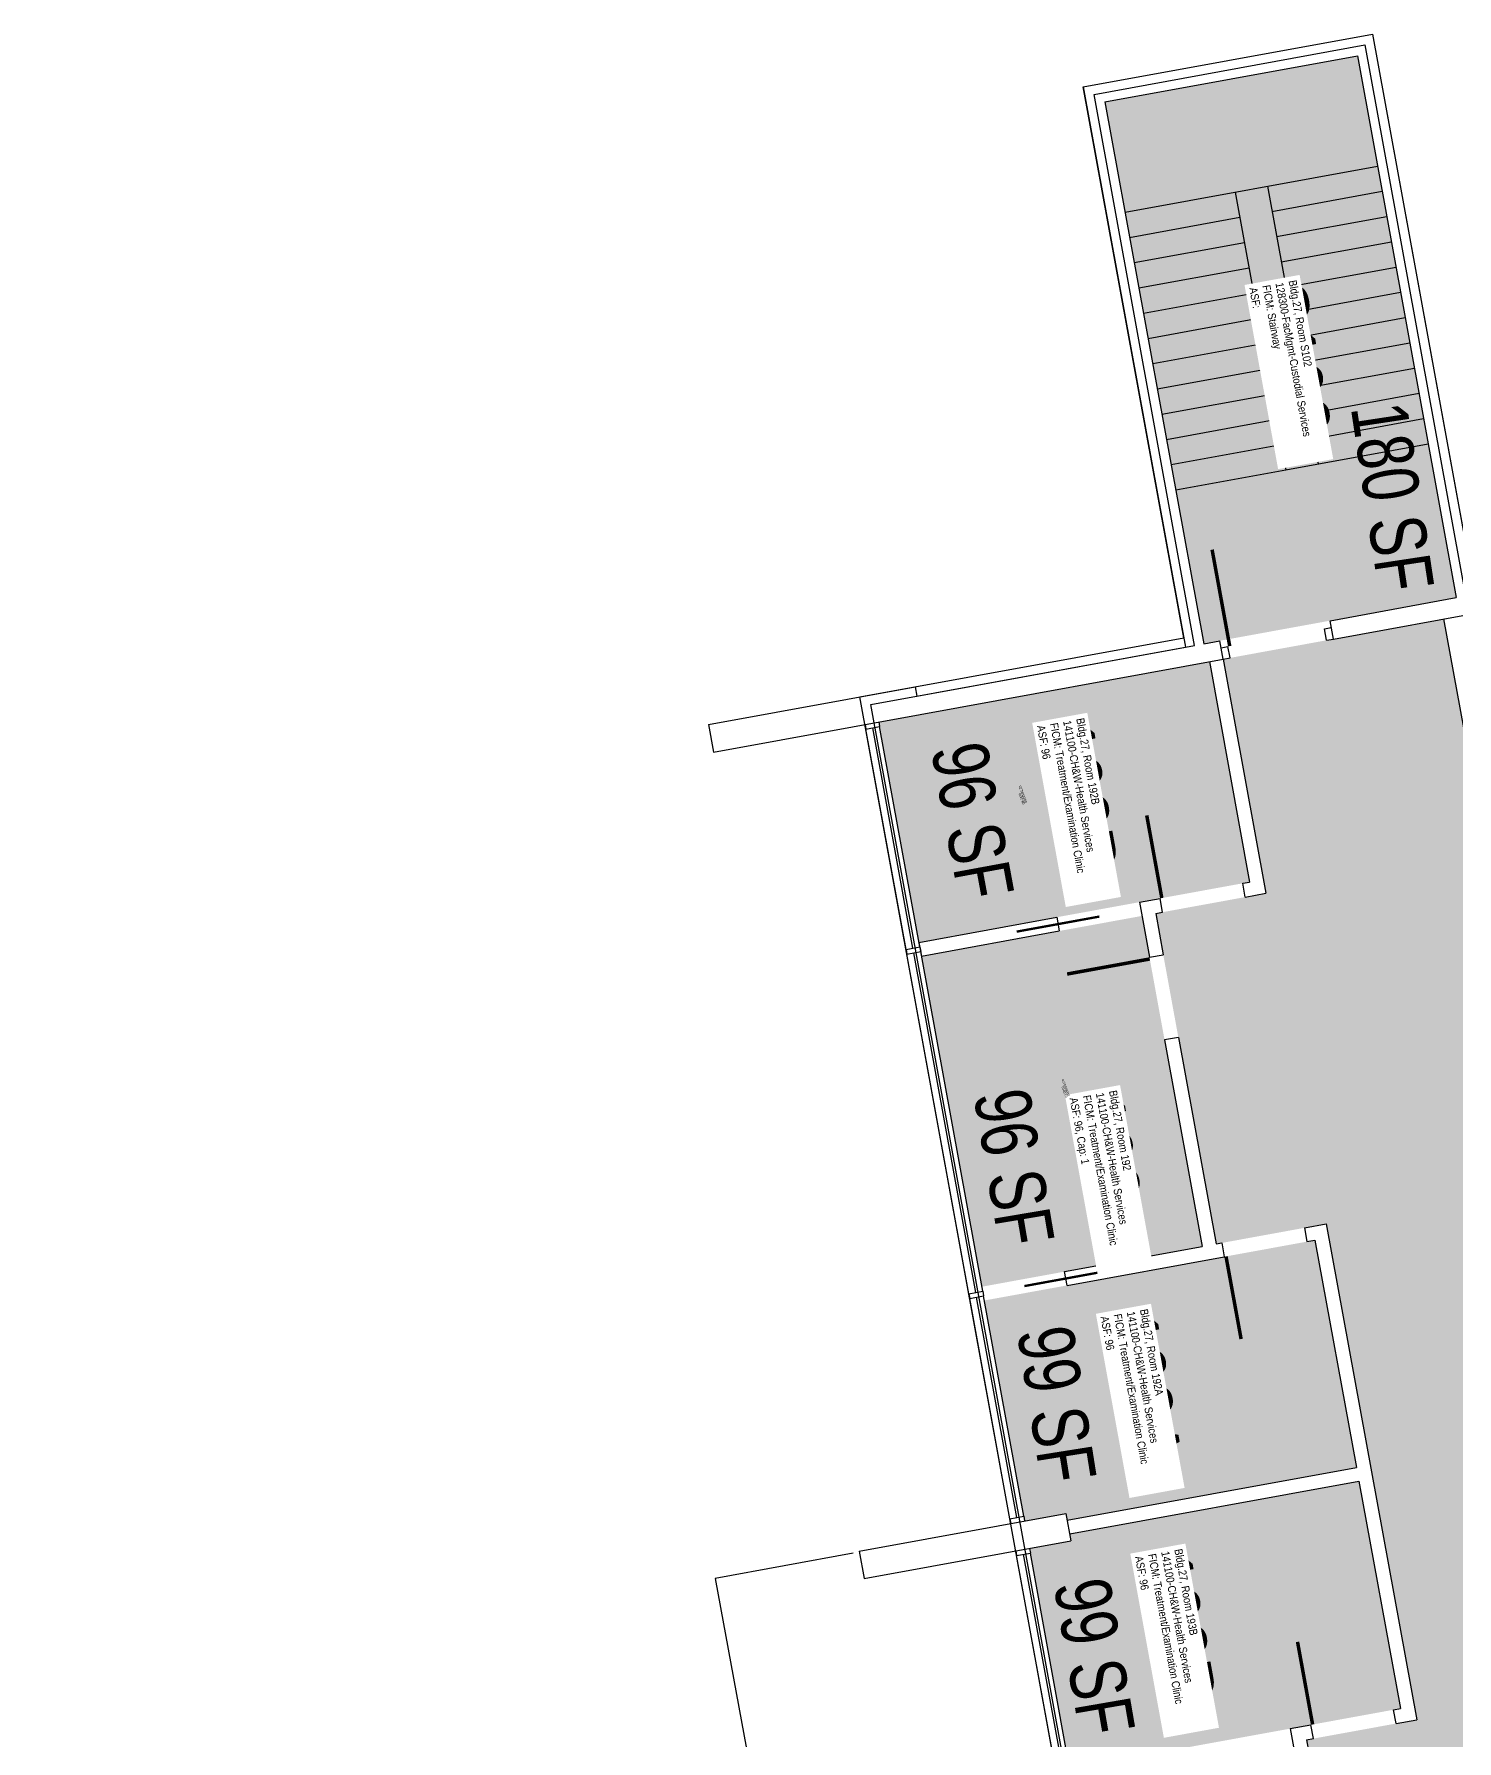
# Model space of a CAD drawing. Header units: inches. Extents: x 69209348 to 69213394, y 27661369 to 27664919.
# Drawn here: x 69211750 to 69212360, y 27664187 to 27664919 of the extents above; entities that cross this region are included whole.
import ezdxf
from ezdxf.enums import TextEntityAlignment as Align

# ---------------------------------------------------------------- set-up
doc = ezdxf.new("R2010")
doc.units = ezdxf.units.IN
doc.header["$LTSCALE"] = 100
doc.header["$MEASUREMENT"] = 0
for name, color, linetype in [('A-DOOR', 2, 'CONTINUOUS'), ('A-FLOR', 3, 'CONTINUOUS'), ('A-GLAZ', 1, 'CONTINUOUS'), ('A-IDEN-RNUM', 7, 'CONTINUOUS'), ('A-IDEN-SNUM', 4, 'CONTINUOUS'), ('A-IDEN-VNUM', 4, 'CONTINUOUS'), ('A-ROOF', 2, 'CONTINUOUS'), ('A-SITE', 3, 'CONTINUOUS'), ('A-WALL', 5, 'CONTINUOUS'), ('AREA-TEXT', 3, 'CONTINUOUS'), ('Rooms-Category-Color', 7, 'CONTINUOUS'), ('Rooms-College-Color', 7, 'CONTINUOUS'), ('Rooms-Department-Color', 7, 'CONTINUOUS'), ('Rooms-Division-Color', 7, 'CONTINUOUS'), ('Rooms-Information', 7, 'CONTINUOUS')]:
    doc.layers.add(name, color=color, linetype=linetype)
doc.styles.add('CP_AREA', font='arial.ttf', dxfattribs={"height": 15})
doc.styles.add('CP_ROOMSNUMBER', font='arial.ttf', dxfattribs={"height": 1})
doc.styles.add('CP_ROOMVNUMBER', font='arial.ttf', dxfattribs={"width": 0.85, "height": 0.075})

msp = doc.modelspace()

# ---------------------------------------------------------------- hatches: boundary and pattern name
at = {"layer": 'Rooms-Category-Color', "true_color": 0xadadad}
for points in [[(69212251.5, 27664657.5), (69212209.14, 27664889.66), (69212317.35, 27664909.41), (69212359.71, 27664677.24)], [(69212419.79, 27664576.38), (69212445.63, 27664434.72), (69212398.41, 27664426.11), (69212437.18, 27664213.61), (69212484.4, 27664222.23), (69212487.63, 27664204.52), (69213001.15, 27664298.21), (69213020.54, 27664191.96), (69212802.14, 27664152.12), (69212832.3, 27663986.85), (69212790.98, 27663979.31), (69212782.36, 27664026.53), (69212699.73, 27664011.45), (69212678.19, 27664129.51), (69212507.02, 27664098.28), (69212510.25, 27664080.57), (69212463.03, 27664071.95), (69212501.79, 27663859.46), (69212549.01, 27663868.08), (69212552.24, 27663850.37), (69212771.62, 27663890.39), (69212791.01, 27663784.15), (69212701.48, 27663767.81), (69212710.1, 27663720.59), (69212656.98, 27663710.9), (69212648.36, 27663758.12), (69212571.63, 27663744.12), (69212574.86, 27663726.41), (69212527.64, 27663717.8), (69212634.11, 27663134.19), (69212539.41, 27663118.42), (69212497.81, 27663346.41), (69212450.59, 27663337.8), (69212424.74, 27663479.46), (69212471.97, 27663488.08), (69212433.2, 27663700.57), (69212385.98, 27663691.95), (69212360.13, 27663833.62), (69212407.35, 27663842.23), (69212368.58, 27664054.72), (69212321.36, 27664046.11), (69212295.52, 27664187.77), (69212342.74, 27664196.38), (69212303.97, 27664408.88), (69212256.75, 27664400.26), (69212230.91, 27664541.92), (69212278.13, 27664550.54), (69212259.82, 27664650.88), (69212354.26, 27664668.11), (69212372.57, 27664567.77)]]:
    msp.add_hatch(color=253, dxfattribs=at).paths.add_polyline_path(points)
at = {"layer": 'Rooms-Category-Color', "true_color": 0x80bc67}
for points in [[(69212112.25, 27664623.96), (69212253.92, 27664649.81), (69212271.15, 27664555.36), (69212129.48, 27664529.52)], [(69212130.56, 27664523.62), (69212225, 27664540.85), (69212250.85, 27664399.18), (69212156.41, 27664381.95)], [(69212174.71, 27664281.61), (69212157.48, 27664376.05), (69212299.15, 27664401.9), (69212316.91, 27664304.5), (69212192.96, 27664281.89), (69212192.42, 27664284.84)], [(69212176.87, 27664269.81), (69212194.58, 27664273.04), (69212194.04, 27664275.99), (69212317.99, 27664298.6), (69212335.76, 27664201.21), (69212194.1, 27664175.36)]]:
    msp.add_hatch(color=83, dxfattribs=at).paths.add_polyline_path(points)
at = {"layer": 'Rooms-College-Color', "true_color": 0xadadad}
for points in [[(69212251.5, 27664657.5), (69212209.14, 27664889.66), (69212317.35, 27664909.41), (69212359.71, 27664677.24)], [(69212419.79, 27664576.38), (69212445.63, 27664434.72), (69212398.41, 27664426.11), (69212437.18, 27664213.61), (69212484.4, 27664222.23), (69212487.63, 27664204.52), (69213001.15, 27664298.21), (69213020.54, 27664191.96), (69212802.14, 27664152.12), (69212832.3, 27663986.85), (69212790.98, 27663979.31), (69212782.36, 27664026.53), (69212699.73, 27664011.45), (69212678.19, 27664129.51), (69212507.02, 27664098.28), (69212510.25, 27664080.57), (69212463.03, 27664071.95), (69212501.79, 27663859.46), (69212549.01, 27663868.08), (69212552.24, 27663850.37), (69212771.62, 27663890.39), (69212791.01, 27663784.15), (69212701.48, 27663767.81), (69212710.1, 27663720.59), (69212656.98, 27663710.9), (69212648.36, 27663758.12), (69212571.63, 27663744.12), (69212574.86, 27663726.41), (69212527.64, 27663717.8), (69212634.11, 27663134.19), (69212539.41, 27663118.42), (69212497.81, 27663346.41), (69212450.59, 27663337.8), (69212424.74, 27663479.46), (69212471.97, 27663488.08), (69212433.2, 27663700.57), (69212385.98, 27663691.95), (69212360.13, 27663833.62), (69212407.35, 27663842.23), (69212368.58, 27664054.72), (69212321.36, 27664046.11), (69212295.52, 27664187.77), (69212342.74, 27664196.38), (69212303.97, 27664408.88), (69212256.75, 27664400.26), (69212230.91, 27664541.92), (69212278.13, 27664550.54), (69212259.82, 27664650.88), (69212354.26, 27664668.11), (69212372.57, 27664567.77)]]:
    msp.add_hatch(color=253, dxfattribs=at).paths.add_polyline_path(points)
at = {"layer": 'Rooms-College-Color', "true_color": 0x80bc67}
for points in [[(69212112.25, 27664623.96), (69212253.92, 27664649.81), (69212271.15, 27664555.36), (69212129.48, 27664529.52)], [(69212130.56, 27664523.62), (69212225, 27664540.85), (69212250.85, 27664399.18), (69212156.41, 27664381.95)], [(69212174.71, 27664281.61), (69212157.48, 27664376.05), (69212299.15, 27664401.9), (69212316.91, 27664304.5), (69212192.96, 27664281.89), (69212192.42, 27664284.84)], [(69212176.87, 27664269.81), (69212194.58, 27664273.04), (69212194.04, 27664275.99), (69212317.99, 27664298.6), (69212335.76, 27664201.21), (69212194.1, 27664175.36)]]:
    msp.add_hatch(color=83, dxfattribs=at).paths.add_polyline_path(points)
at = {"layer": 'Rooms-Department-Color', "true_color": 0xacacac}
for points in [[(69212251.5, 27664657.5), (69212209.14, 27664889.66), (69212317.35, 27664909.41), (69212359.71, 27664677.24)], [(69212419.79, 27664576.38), (69212445.63, 27664434.72), (69212398.41, 27664426.11), (69212437.18, 27664213.61), (69212484.4, 27664222.23), (69212487.63, 27664204.52), (69213001.15, 27664298.21), (69213020.54, 27664191.96), (69212802.14, 27664152.12), (69212832.3, 27663986.85), (69212790.98, 27663979.31), (69212782.36, 27664026.53), (69212699.73, 27664011.45), (69212678.19, 27664129.51), (69212507.02, 27664098.28), (69212510.25, 27664080.57), (69212463.03, 27664071.95), (69212501.79, 27663859.46), (69212549.01, 27663868.08), (69212552.24, 27663850.37), (69212771.62, 27663890.39), (69212791.01, 27663784.15), (69212701.48, 27663767.81), (69212710.1, 27663720.59), (69212656.98, 27663710.9), (69212648.36, 27663758.12), (69212571.63, 27663744.12), (69212574.86, 27663726.41), (69212527.64, 27663717.8), (69212634.11, 27663134.19), (69212539.41, 27663118.42), (69212497.81, 27663346.41), (69212450.59, 27663337.8), (69212424.74, 27663479.46), (69212471.97, 27663488.08), (69212433.2, 27663700.57), (69212385.98, 27663691.95), (69212360.13, 27663833.62), (69212407.35, 27663842.23), (69212368.58, 27664054.72), (69212321.36, 27664046.11), (69212295.52, 27664187.77), (69212342.74, 27664196.38), (69212303.97, 27664408.88), (69212256.75, 27664400.26), (69212230.91, 27664541.92), (69212278.13, 27664550.54), (69212259.82, 27664650.88), (69212354.26, 27664668.11), (69212372.57, 27664567.77)]]:
    msp.add_hatch(color=253, dxfattribs=at).paths.add_polyline_path(points)
at = {"layer": 'Rooms-Department-Color', "true_color": 0x604aed}
for points in [[(69212112.25, 27664623.96), (69212253.92, 27664649.81), (69212271.15, 27664555.36), (69212129.48, 27664529.52)], [(69212130.56, 27664523.62), (69212225, 27664540.85), (69212250.85, 27664399.18), (69212156.41, 27664381.95)], [(69212174.71, 27664281.61), (69212157.48, 27664376.05), (69212299.15, 27664401.9), (69212316.91, 27664304.5), (69212192.96, 27664281.89), (69212192.42, 27664284.84)], [(69212176.87, 27664269.81), (69212194.58, 27664273.04), (69212194.04, 27664275.99), (69212317.99, 27664298.6), (69212335.76, 27664201.21), (69212194.1, 27664175.36)]]:
    msp.add_hatch(color=173, dxfattribs=at).paths.add_polyline_path(points)
at = {"layer": 'Rooms-Division-Color', "true_color": 0xadadad}
for points in [[(69212251.5, 27664657.5), (69212209.14, 27664889.66), (69212317.35, 27664909.41), (69212359.71, 27664677.24)], [(69212419.79, 27664576.38), (69212445.63, 27664434.72), (69212398.41, 27664426.11), (69212437.18, 27664213.61), (69212484.4, 27664222.23), (69212487.63, 27664204.52), (69213001.15, 27664298.21), (69213020.54, 27664191.96), (69212802.14, 27664152.12), (69212832.3, 27663986.85), (69212790.98, 27663979.31), (69212782.36, 27664026.53), (69212699.73, 27664011.45), (69212678.19, 27664129.51), (69212507.02, 27664098.28), (69212510.25, 27664080.57), (69212463.03, 27664071.95), (69212501.79, 27663859.46), (69212549.01, 27663868.08), (69212552.24, 27663850.37), (69212771.62, 27663890.39), (69212791.01, 27663784.15), (69212701.48, 27663767.81), (69212710.1, 27663720.59), (69212656.98, 27663710.9), (69212648.36, 27663758.12), (69212571.63, 27663744.12), (69212574.86, 27663726.41), (69212527.64, 27663717.8), (69212634.11, 27663134.19), (69212539.41, 27663118.42), (69212497.81, 27663346.41), (69212450.59, 27663337.8), (69212424.74, 27663479.46), (69212471.97, 27663488.08), (69212433.2, 27663700.57), (69212385.98, 27663691.95), (69212360.13, 27663833.62), (69212407.35, 27663842.23), (69212368.58, 27664054.72), (69212321.36, 27664046.11), (69212295.52, 27664187.77), (69212342.74, 27664196.38), (69212303.97, 27664408.88), (69212256.75, 27664400.26), (69212230.91, 27664541.92), (69212278.13, 27664550.54), (69212259.82, 27664650.88), (69212354.26, 27664668.11), (69212372.57, 27664567.77)]]:
    msp.add_hatch(color=253, dxfattribs=at).paths.add_polyline_path(points)
at = {"layer": 'Rooms-Division-Color', "true_color": 0x604aed}
for points in [[(69212112.25, 27664623.96), (69212253.92, 27664649.81), (69212271.15, 27664555.36), (69212129.48, 27664529.52)], [(69212130.56, 27664523.62), (69212225, 27664540.85), (69212250.85, 27664399.18), (69212156.41, 27664381.95)], [(69212174.71, 27664281.61), (69212157.48, 27664376.05), (69212299.15, 27664401.9), (69212316.91, 27664304.5), (69212192.96, 27664281.89), (69212192.42, 27664284.84)], [(69212176.87, 27664269.81), (69212194.58, 27664273.04), (69212194.04, 27664275.99), (69212317.99, 27664298.6), (69212335.76, 27664201.21), (69212194.1, 27664175.36)]]:
    msp.add_hatch(color=173, dxfattribs=at).paths.add_polyline_path(points)

# ---------------------------------------------------------------- linework, layer by layer
at = {"layer": 'A-DOOR'}
for points in [[(69212262.61, 27664656.47, 1.5, 1.5, 0), (69212255.07, 27664697.79, 0, 0, 0), (69212254.33, 27664697.66, 0, 0, -0.414214), (69212303.19, 27664663.88, 0, 0, -0.414214)], [(69212233.52, 27664548.5, 1.5, 1.5, 0), (69212227.06, 27664583.91, 0, 0, 0), (69212227.79, 27664584.05, 0, 0, -0.414214), (69212268.46, 27664553.35, 0, 0, -0.414214)], [(69212228.37, 27664522.4, 1.5, 1.5, 0), (69212192.95, 27664515.94, 0, 0, 0), (69212193.09, 27664515.2, 0, 0, 0.414214), (69212236.17, 27664487.99, 0, 0, 0.414214)], [(69212261.02, 27664394.94, 1.5, 1.5, 0), (69212267.49, 27664359.53, 0, 0, 0), (69212268.22, 27664359.66, 0, 0, 0.414214), (69212295.43, 27664402.74, 0, 0, 0.414214)], [(69212298.13, 27664194.34, 1.5, 1.5, 0), (69212291.67, 27664229.76, 0, 0, 0), (69212292.41, 27664229.89, 0, 0, -0.414214), (69212333.08, 27664199.2, 0, 0, -0.414214)]]:
    msp.add_lwpolyline(points, format="xyseb", dxfattribs=at)
at = {"layer": 'A-DOOR', "const_width": 1}
for points in [[(69212206.76, 27664540.57), (69212171.34, 27664534.11)], [(69212174.65, 27664382.23), (69212210.07, 27664388.7)]]:
    msp.add_lwpolyline(points, dxfattribs=at)
at = {"layer": 'A-FLOR'}
for p, q in [((69212217.75, 27664842.44), (69212325.97, 27664862.19)), ((69212264.97, 27664851.06), (69212286.69, 27664732.02)), ((69212278.75, 27664853.57), (69212300.46, 27664734.54)), ((69212280.72, 27664842.75), (69212327.94, 27664851.36)), ((69212219.73, 27664831.62), (69212266.95, 27664840.24)), ((69212282.7, 27664831.93), (69212329.92, 27664840.54)), ((69212221.7, 27664820.8), (69212268.92, 27664829.42)), ((69212284.67, 27664821.11), (69212331.89, 27664829.72)), ((69212223.68, 27664809.98), (69212270.9, 27664818.59)), ((69212286.64, 27664810.29), (69212333.86, 27664818.9)), ((69212225.65, 27664799.16), (69212272.87, 27664807.77)), ((69212288.62, 27664799.46), (69212335.84, 27664808.08)), ((69212227.63, 27664788.34), (69212274.85, 27664796.95)), ((69212290.59, 27664788.64), (69212337.81, 27664797.26)), ((69212229.6, 27664777.51), (69212276.82, 27664786.13)), ((69212292.57, 27664777.82), (69212339.79, 27664786.44)), ((69212231.57, 27664766.69), (69212278.79, 27664775.31)), ((69212294.54, 27664767), (69212341.76, 27664775.61)), ((69212233.55, 27664755.87), (69212280.77, 27664764.49)), ((69212296.52, 27664756.18), (69212343.74, 27664764.79)), ((69212235.52, 27664745.05), (69212282.74, 27664753.67)), ((69212298.49, 27664745.36), (69212345.71, 27664753.97)), ((69212237.5, 27664734.23), (69212284.72, 27664742.84)), ((69212286.69, 27664732.02), (69212347.68, 27664743.15)), ((69212239.47, 27664723.41), (69212286.69, 27664732.02))]:
    msp.add_line(p, q, dxfattribs=at)
at = {"layer": 'A-GLAZ'}
for p, q in [((69212123.94, 27664526.47), (69212106.71, 27664620.92)), ((69212126.89, 27664527.01), (69212109.66, 27664621.45)), ((69212129.84, 27664527.55), (69212112.61, 27664621.99)), ((69212150.86, 27664378.91), (69212124.3, 27664524.51)), ((69212153.81, 27664379.45), (69212127.25, 27664525.05)), ((69212156.77, 27664379.99), (69212130.2, 27664525.58)), ((69212168.45, 27664282.5), (69212151.22, 27664376.94)), ((69212171.4, 27664283.04), (69212154.17, 27664377.48)), ((69212174.35, 27664283.58), (69212157.12, 27664378.02)), ((69212188.55, 27664172.32), (69212171.32, 27664266.76)), ((69212191.51, 27664172.86), (69212174.28, 27664267.3)), ((69212194.46, 27664173.4), (69212177.23, 27664267.84))]:
    msp.add_line(p, q, dxfattribs=at)
at = {"layer": 'A-ROOF'}
for points in [[(69210709.33, 27662776.63), (69211733.24, 27663156.19), (69211717.6, 27663198.38), (69211976.39, 27663294.32), (69212027.33, 27663156.89), (69212362.65, 27663218.07), (69212104.2, 27664634.69), (69212242.91, 27664659.99), (69212199.83, 27664896.1), (69212323.79, 27664918.71), (69212366.86, 27664682.61), (69212505.57, 27664707.92), (69212570.19, 27664353.76), (69212985.33, 27664429.5), (69213007.59, 27664307.52), (69213250.58, 27664351.85), (69213273.19, 27664227.89), (69213030.2, 27664183.56), (69213309.83, 27662650.86)], [(69210706.97, 27662771.49), (69211738.38, 27663153.83), (69211722.74, 27663196.02), (69211974.03, 27663289.17), (69212024.75, 27663152.36), (69212367.3, 27663214.85), (69212108.85, 27664631.47), (69212247.56, 27664656.78), (69212204.49, 27664892.88), (69212320.57, 27664914.06), (69212363.65, 27664677.96), (69212502.36, 27664703.26), (69212566.97, 27664349.11), (69212982.12, 27664424.85), (69213004.37, 27664302.86), (69213247.36, 27664347.2), (69213268.54, 27664231.11), (69213025.55, 27664186.78), (69213305.18, 27662654.08)]]:
    msp.add_lwpolyline(points, dxfattribs=at)
at = {"layer": 'A-SITE'}
for p, q in [((69212101.23, 27664267.71), (69212042.21, 27664256.94)), ((69212042.21, 27664256.94), (69212172.51, 27663542.73))]:
    msp.add_line(p, q, dxfattribs=at)
at = {"layer": 'A-WALL'}
for p, q in [((69212199.83, 27664896.1), (69212323.79, 27664918.71)), ((69212323.79, 27664918.71), (69212367.58, 27664678.67)), ((69212209.14, 27664889.66), (69212317.35, 27664909.41)), ((69212317.35, 27664909.41), (69212359.71, 27664677.24)), ((69212199.83, 27664896.1), (69212243.63, 27664656.06)), ((69212209.14, 27664889.66), (69212251.5, 27664657.5)), ((69212307.04, 27664659.5), (69212454.6, 27664686.42)), ((69212305.6, 27664667.37), (69212359.71, 27664677.24)), ((69212307.04, 27664659.5), (69212305.6, 27664667.37)), ((69212354.26, 27664668.11), (69212372.57, 27664567.77)), ((69212303.19, 27664663.88), (69212306.14, 27664664.42)), ((69212304.09, 27664658.96), (69212303.19, 27664663.88)), ((69212128.53, 27664635.06), (69212243.63, 27664656.06)), ((69212251.5, 27664657.5), (69212258.38, 27664658.75)), ((69212259.82, 27664650.88), (69212258.38, 27664658.75)), ((69212258.92, 27664655.8), (69212261.87, 27664656.34)), ((69212262.77, 27664651.42), (69212261.87, 27664656.34)), ((69212304.09, 27664658.96), (69212307.04, 27664659.5)), ((69212129.96, 27664627.19), (69212259.82, 27664650.88)), ((69212253.92, 27664649.81), (69212271.15, 27664555.36)), ((69212259.82, 27664650.88), (69212262.77, 27664651.42)), ((69212259.82, 27664650.88), (69212278.13, 27664550.54)), ((69212039.27, 27664622.84), (69212127.81, 27664639)), ((69212127.81, 27664639), (69212128.53, 27664635.06)), ((69212041.42, 27664611.04), (69212129.96, 27664627.19)), ((69212112.25, 27664623.96), (69212112.61, 27664621.99)), ((69212039.27, 27664622.84), (69212041.42, 27664611.04)), ((69212106.35, 27664622.88), (69212106.71, 27664620.92)), ((69212106.71, 27664620.92), (69212112.61, 27664621.99)), ((69212268.19, 27664554.83), (69212271.15, 27664555.36)), ((69212269.27, 27664548.92), (69212268.19, 27664554.83)), ((69212269.27, 27664548.92), (69212278.13, 27664550.54)), ((69212223.93, 27664546.75), (69212232.78, 27664548.36)), ((69212223.93, 27664546.75), (69212228.23, 27664523.14)), ((69212233.86, 27664542.46), (69212232.78, 27664548.36)), ((69212129.48, 27664529.52), (69212188.51, 27664540.29)), ((69212188.51, 27664540.29), (69212189.59, 27664534.39)), ((69212230.91, 27664541.92), (69212233.86, 27664542.46)), ((69212230.91, 27664541.92), (69212234.14, 27664524.22)), ((69212129.48, 27664529.52), (69212130.56, 27664523.62)), ((69212130.56, 27664523.62), (69212189.59, 27664534.39)), ((69212123.94, 27664526.47), (69212129.84, 27664527.55)), ((69212123.94, 27664526.47), (69212124.3, 27664524.51)), ((69212124.3, 27664524.51), (69212130.2, 27664525.58)), ((69212129.84, 27664527.55), (69212130.2, 27664525.58)), ((69212228.23, 27664523.14), (69212234.14, 27664524.22)), ((69212240.6, 27664488.8), (69212234.69, 27664487.72)), ((69212234.69, 27664487.72), (69212250.85, 27664399.18)), ((69212240.6, 27664488.8), (69212256.75, 27664400.26)), ((69212294.63, 27664407.17), (69212303.97, 27664408.88)), ((69212294.63, 27664407.17), (69212295.7, 27664401.27)), ((69212303.97, 27664408.88), (69212342.74, 27664196.38)), ((69212191.82, 27664388.42), (69212250.85, 27664399.18)), ((69212256.75, 27664400.26), (69212259.21, 27664400.71)), ((69212259.21, 27664400.71), (69212260.29, 27664394.81)), ((69212295.7, 27664401.27), (69212299.15, 27664401.9)), ((69212299.15, 27664401.9), (69212316.91, 27664304.5)), ((69212192.9, 27664382.51), (69212260.29, 27664394.81)), ((69212192.9, 27664382.51), (69212191.82, 27664388.42)), ((69212150.86, 27664378.91), (69212156.77, 27664379.99)), ((69212150.86, 27664378.91), (69212151.22, 27664376.94)), ((69212151.22, 27664376.94), (69212157.12, 27664378.02)), ((69212156.77, 27664379.99), (69212157.12, 27664378.02)), ((69212192.96, 27664281.89), (69212316.91, 27664304.5)), ((69212194.04, 27664275.99), (69212317.99, 27664298.6)), ((69212317.99, 27664298.6), (69212335.76, 27664201.21)), ((69212103.88, 27664268.69), (69212192.42, 27664284.84)), ((69212168.45, 27664282.5), (69212174.35, 27664283.58)), ((69212168.45, 27664282.5), (69212168.81, 27664280.53)), ((69212174.35, 27664283.58), (69212174.71, 27664281.61)), ((69212192.42, 27664284.84), (69212194.58, 27664273.04)), ((69212106.04, 27664256.88), (69212194.58, 27664273.04)), ((69212103.88, 27664268.69), (69212106.04, 27664256.88)), ((69212170.97, 27664268.73), (69212171.32, 27664266.76)), ((69212171.32, 27664266.76), (69212177.23, 27664267.84)), ((69212176.87, 27664269.81), (69212177.23, 27664267.84)), ((69212332.81, 27664200.67), (69212335.76, 27664201.21)), ((69212333.89, 27664194.77), (69212332.81, 27664200.67)), ((69212288.54, 27664192.59), (69212297.39, 27664194.21)), ((69212288.54, 27664192.59), (69212292.85, 27664168.98)), ((69212298.47, 27664188.31), (69212297.39, 27664194.21)), ((69212333.89, 27664194.77), (69212342.74, 27664196.38)), ((69212295.52, 27664187.77), (69212298.47, 27664188.31)), ((69212295.52, 27664187.77), (69212298.75, 27664170.06))]:
    msp.add_line(p, q, dxfattribs=at)

# ---------------------------------------------------------------- texts
at = {"layer": 'A-IDEN-RNUM', "style": 'CP_ROOMSNUMBER', "width": 0.85}
for s, p in [('S102-00', (69212291.23, 27664767.24)), ('0192-B0', (69212173.5, 27664591.1)), ('0192-00', (69212191.87, 27664465.35)), ('0192-A0', (69212214.58, 27664340.91)), ('0193-B0', (69212233.96, 27664234.66))]:
    msp.add_text(s, height=1, rotation=290.34, dxfattribs=at).set_placement(p, align=Align.MIDDLE)
at = {"layer": 'A-IDEN-SNUM', "style": 'CP_ROOMSNUMBER', "width": 0.85}
for s, p in [('0270S10200', (69212291.73, 27664769.15)), ('02700192B0', (69212174.01, 27664593.01)), ('0270019200', (69212192.37, 27664467.27)), ('02700192A0', (69212215.08, 27664342.82)), ('02700193B0', (69212234.46, 27664236.58))]:
    msp.add_text(s, height=1, rotation=290.34, dxfattribs=at).set_placement(p, align=Align.MIDDLE)
at = {"layer": 'A-IDEN-VNUM', "style": 'CP_ROOMVNUMBER', "width": 0.85}
for s, p in [('S102', (69212288.68, 27664779.26)), ('192B', (69212197.54, 27664591.58)), ('192', (69212208.91, 27664441.23)), ('192A', (69212224.84, 27664338.32)), ('193B', (69212239.56, 27664235.58))]:
    msp.add_text(s, height=24, rotation=280.33953, dxfattribs=at).set_placement(p, align=Align.MIDDLE)
at = {"layer": 'AREA-TEXT', "style": 'CP_AREA', "width": 0.75}
for s, rotation, p in [('180 SF', 278.61683, (69212332.39, 27664720.4)), ('96 SF', 280.48373, (69212152.49, 27664581.62)), ('96 SF', 279.58786, (69212170.25, 27664433.14)), ('99 SF', 279.02187, (69212188.56, 27664331.55)), ('99 SF', 279.8027, (69212204.69, 27664223.44))]:
    msp.add_text(s, height=24, rotation=rotation, dxfattribs=at).set_placement(p, align=Align.MIDDLE_CENTER)

# ---------------------------------------------------------------- next in the draw order: texts
at = {"layer": 'Rooms-Information', "width": 76.8, "attachment_point": 7, "rotation": 280.33953, "style": 'CP_ROOMVNUMBER', "bg_fill": 3, "box_fill_scale": 1.5, "bg_fill_color": 256, "bg_fill_true_color": 13158600, "bg_fill_transparency": 0}
for s, insert, char_height in [('Bldg.27, Room S102^M^J128300-FacMgmt-Custodial Services^M^JFICM: Stairway^M^JASF: ', (69212270.9, 27664809.84), 3.4286), ('Bldg.27, Room 192B^M^J141100-CH&W-Health Services^M^JFICM: Treatment/Examination Clinic^M^JASF: 96', (69212179.92, 27664622.2), 3.4286), ('Bldg.27, Room 192^M^J141100-CH&W-Health Services^M^JFICM: Treatment/Examination Clinic^M^JASF: 96, Cap: 1', (69212192.99, 27664462.49), 3.42857), ('Bldg.27, Room 192A^M^J141100-CH&W-Health Services^M^JFICM: Treatment/Examination Clinic^M^JASF: 96', (69212207.21, 27664368.96), 3.4286), ('Bldg.27, Room 193B^M^J141100-CH&W-Health Services^M^JFICM: Treatment/Examination Clinic^M^JASF: 96', (69212221.95, 27664266.19), 3.4286)]:
    msp.add_mtext(s, dxfattribs=dict(at, insert=insert, char_height=char_height))

doc.saveas('drawing.dxf')
